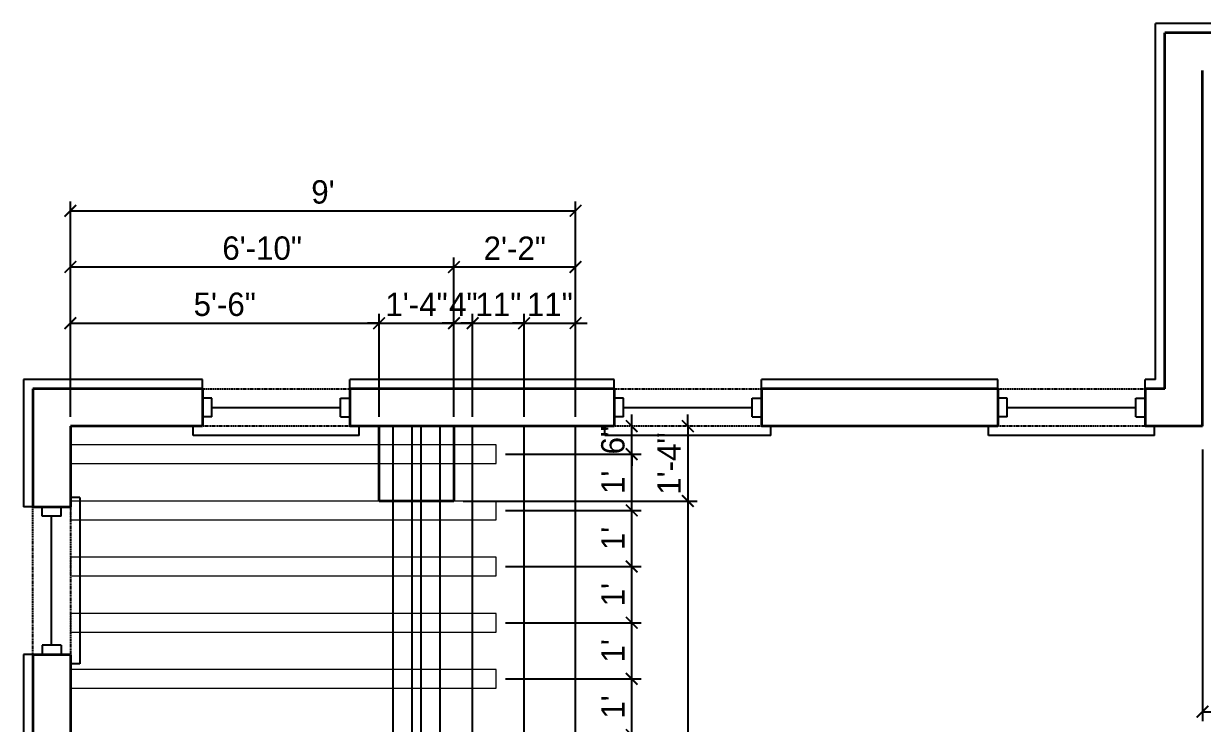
# Model space of a CAD drawing. Header units: inches. Extents: x 0 to 22102, y -19958 to 0.
# Drawn here: x 8413.9 to 8665.9, y -10114.7 to -9965.2 of the extents above; entities that cross this region are included whole.
import ezdxf

# ---------------------------------------------------------------- set-up
doc = ezdxf.new("R2010")
doc.units = ezdxf.units.IN
doc.header["$MEASUREMENT"] = 0
doc.linetypes.add('HIDDEN', pattern=[0.375, 0.25, -0.125])
for name, color, linetype in [('DIM-EXT', 5, 'Continuous'), ('HEADER-EXT', 5, 'HIDDEN'), ('ROOF', 3, 'Continuous'), ('STAIR', 2, 'Continuous'), ('TRELLIS', 1, 'Continuous'), ('WINDOW GLASS', 4, 'Continuous'), ('WINDOW JAMB', 2, 'Continuous'), ('WINDOW SILL', 1, 'Continuous')]:
    doc.layers.add(name, color=color, linetype=linetype)
doc.layers.add('WALL-EXT', color=6, linetype='Continuous', lineweight=35)
doc.dimstyles.new('Ideal', dxfattribs={"dimscale": 0, "dimtxt": 5, "dimasz": 2.5, "dimexe": 2, "dimexo": 2, "dimgap": 1.5, "dimtad": 1, "dimdec": 4, "dimzin": 0, "dimdsep": 46, "dimlunit": 4, "dimtxsty": 'Standard', "dimblk": 'ARCHTICK', "dimcen": 2, "dimclrt": 1, "dimazin": 0, "dimtfac": 0.75, "dimtdec": 4, "dimtix": 1, "dimtofl": 0, "dimtmove": 2, "dimatfit": 3, "dimldrblk": 'OPEN30', "dimfxl": 1, "dimtolj": 1, "dimtzin": 0, "dimarcsym": 0})

# ---------------------------------------------------------------- blocks, each defined once
blk = doc.blocks.new('_ArchTick')
at = {"color": 0, "linetype": 'ByBlock', "lineweight": 100, "const_width": 0.15}
blk.add_lwpolyline([(-0.5, -0.5), (0.5, 0.5)], dxfattribs=at)
blk = doc.blocks.new('*D346')
at = {"layer": 'Defpoints', "color": 0, "lineweight": 0, "transparency": 16777216}
for p in [(8514.93, -10105.18), (8543.93, -10105.18), (8514.93, -10117.18)]:
    blk.add_point(p, dxfattribs=at)
at = {"layer": 'TRELLIS', "color": 0, "lineweight": -2, "transparency": 16777216}
for p, q in [((8516.93, -10105.18), (8545.93, -10105.18)), ((8543.93, -10117.18), (8543.93, -10105.18)), ((8516.93, -10117.18), (8545.93, -10117.18))]:
    blk.add_line(p, q, dxfattribs=at)
at = {"layer": 'TRELLIS', "color": 0, "lineweight": -2, "transparency": 16777216, "xscale": 2.5, "yscale": 2.5, "zscale": 2.5}
for p, rotation in [((8543.93, -10105.18), 90), ((8543.93, -10117.18), 270)]:
    blk.add_blockref('_ArchTick', p, dxfattribs=dict(at, rotation=rotation))
at = {"layer": 'TRELLIS', "color": 1, "lineweight": 0, "transparency": 16777216, "insert": (8539.93, -10111.18), "char_height": 5, "attachment_point": 5, "rotation": 90}
blk.add_mtext("\\A1;1'", dxfattribs=at)
blk = doc.blocks.new('_Open30')
at = {"color": 0, "linetype": 'ByBlock', "lineweight": -2}
for p, q in [((-1, 0.27), (0, 0)), ((0, 0), (-1, -0.27)), ((0, 0), (-1, 0))]:
    blk.add_line(p, q, dxfattribs=at)
blk = doc.blocks.new('*D347')
at = {"layer": 'Defpoints', "color": 0, "lineweight": 0, "transparency": 16777216}
for p in [(8514.93, -10093.18), (8543.93, -10093.18), (8514.93, -10105.18)]:
    blk.add_point(p, dxfattribs=at)
at = {"layer": 'TRELLIS', "color": 0, "lineweight": -2, "transparency": 16777216}
for p, q in [((8516.93, -10093.18), (8545.93, -10093.18)), ((8543.93, -10105.18), (8543.93, -10093.18)), ((8516.93, -10105.18), (8545.93, -10105.18))]:
    blk.add_line(p, q, dxfattribs=at)
at = {"layer": 'TRELLIS', "color": 0, "lineweight": -2, "transparency": 16777216, "xscale": 2.5, "yscale": 2.5, "zscale": 2.5}
for p, rotation in [((8543.93, -10093.18), 90), ((8543.93, -10105.18), 270)]:
    blk.add_blockref('_ArchTick', p, dxfattribs=dict(at, rotation=rotation))
at = {"layer": 'TRELLIS', "color": 1, "lineweight": 0, "transparency": 16777216, "insert": (8539.93, -10099.18), "char_height": 5, "attachment_point": 5, "rotation": 90}
blk.add_mtext("\\A1;1'", dxfattribs=at)
blk = doc.blocks.new('*D348')
at = {"layer": 'Defpoints', "color": 0, "lineweight": 0, "transparency": 16777216}
for p in [(8514.93, -10081.18), (8543.93, -10081.18), (8514.93, -10093.18)]:
    blk.add_point(p, dxfattribs=at)
at = {"layer": 'TRELLIS', "color": 0, "lineweight": -2, "transparency": 16777216}
for p, q in [((8516.93, -10081.18), (8545.93, -10081.18)), ((8543.93, -10093.18), (8543.93, -10081.18)), ((8516.93, -10093.18), (8545.93, -10093.18))]:
    blk.add_line(p, q, dxfattribs=at)
at = {"layer": 'TRELLIS', "color": 0, "lineweight": -2, "transparency": 16777216, "xscale": 2.5, "yscale": 2.5, "zscale": 2.5}
for p, rotation in [((8543.93, -10081.18), 90), ((8543.93, -10093.18), 270)]:
    blk.add_blockref('_ArchTick', p, dxfattribs=dict(at, rotation=rotation))
at = {"layer": 'TRELLIS', "color": 1, "lineweight": 0, "transparency": 16777216, "insert": (8539.93, -10087.18), "char_height": 5, "attachment_point": 5, "rotation": 90}
blk.add_mtext("\\A1;1'", dxfattribs=at)
blk = doc.blocks.new('*D349')
at = {"layer": 'Defpoints', "color": 0, "lineweight": 0, "transparency": 16777216}
for p in [(8514.93, -10069.18), (8543.93, -10069.18), (8514.93, -10081.18)]:
    blk.add_point(p, dxfattribs=at)
at = {"layer": 'TRELLIS', "color": 0, "lineweight": -2, "transparency": 16777216}
for p, q in [((8516.93, -10069.18), (8545.93, -10069.18)), ((8543.93, -10081.18), (8543.93, -10069.18)), ((8516.93, -10081.18), (8545.93, -10081.18))]:
    blk.add_line(p, q, dxfattribs=at)
at = {"layer": 'TRELLIS', "color": 0, "lineweight": -2, "transparency": 16777216, "xscale": 2.5, "yscale": 2.5, "zscale": 2.5}
for p, rotation in [((8543.93, -10069.18), 90), ((8543.93, -10081.18), 270)]:
    blk.add_blockref('_ArchTick', p, dxfattribs=dict(at, rotation=rotation))
at = {"layer": 'TRELLIS', "color": 1, "lineweight": 0, "transparency": 16777216, "insert": (8539.93, -10075.18), "char_height": 5, "attachment_point": 5, "rotation": 90}
blk.add_mtext("\\A1;1'", dxfattribs=at)
blk = doc.blocks.new('*D350')
at = {"layer": 'Defpoints', "color": 0, "lineweight": 0, "transparency": 16777216}
for p in [(8514.93, -10057.18), (8543.93, -10057.18), (8514.93, -10069.18)]:
    blk.add_point(p, dxfattribs=at)
at = {"layer": 'TRELLIS', "color": 0, "lineweight": -2, "transparency": 16777216}
for p, q in [((8516.93, -10057.18), (8545.93, -10057.18)), ((8543.93, -10069.18), (8543.93, -10057.18)), ((8516.93, -10069.18), (8545.93, -10069.18))]:
    blk.add_line(p, q, dxfattribs=at)
at = {"layer": 'TRELLIS', "color": 0, "lineweight": -2, "transparency": 16777216, "xscale": 2.5, "yscale": 2.5, "zscale": 2.5}
for p, rotation in [((8543.93, -10057.18), 90), ((8543.93, -10069.18), 270)]:
    blk.add_blockref('_ArchTick', p, dxfattribs=dict(at, rotation=rotation))
at = {"layer": 'TRELLIS', "color": 1, "lineweight": 0, "transparency": 16777216, "insert": (8539.93, -10063.18), "char_height": 5, "attachment_point": 5, "rotation": 90}
blk.add_mtext("\\A1;1'", dxfattribs=at)
blk = doc.blocks.new('*D351')
at = {"layer": 'Defpoints', "color": 0, "lineweight": 0, "transparency": 16777216}
for p in [(8543.93, -10051.18), (8543.93, -10051.18), (8514.93, -10057.18)]:
    blk.add_point(p, dxfattribs=at)
at = {"layer": 'TRELLIS', "color": 0, "lineweight": -2, "transparency": 16777216}
for p, q in [((8543.93, -10051.18), (8543.93, -10048.68)), ((8543.93, -10057.18), (8543.93, -10051.18)), ((8516.93, -10057.18), (8545.93, -10057.18)), ((8543.93, -10057.18), (8543.93, -10059.68))]:
    blk.add_line(p, q, dxfattribs=at)
at = {"layer": 'TRELLIS', "color": 0, "lineweight": -2, "transparency": 16777216, "xscale": 2.5, "yscale": 2.5, "zscale": 2.5}
for p, rotation in [((8543.93, -10051.18), 270), ((8543.93, -10057.18), 90)]:
    blk.add_blockref('_ArchTick', p, dxfattribs=dict(at, rotation=rotation))
at = {"layer": 'TRELLIS', "color": 1, "lineweight": 0, "transparency": 16777216, "insert": (8539.93, -10054.18), "char_height": 5, "attachment_point": 5, "rotation": 90}
blk.add_mtext('\\A1;6"', dxfattribs=at)
blk = doc.blocks.new('*D352')
at = {"layer": 'Defpoints', "color": 0, "lineweight": 0, "transparency": 16777216}
for p in [(8555.93, -10051.18), (8505.93, -10067.18), (8555.93, -10067.18)]:
    blk.add_point(p, dxfattribs=at)
at = {"layer": 'TRELLIS', "color": 0, "lineweight": -2, "transparency": 16777216}
for p, q in [((8555.93, -10051.18), (8555.93, -10048.68)), ((8555.93, -10051.18), (8555.93, -10067.18)), ((8507.93, -10067.18), (8557.93, -10067.18)), ((8555.93, -10067.18), (8555.93, -10069.68))]:
    blk.add_line(p, q, dxfattribs=at)
at = {"layer": 'TRELLIS', "color": 0, "lineweight": -2, "transparency": 16777216, "xscale": 2.5, "yscale": 2.5, "zscale": 2.5}
for p, rotation in [((8555.93, -10051.18), 270), ((8555.93, -10067.18), 90)]:
    blk.add_blockref('_ArchTick', p, dxfattribs=dict(at, rotation=rotation))
at = {"layer": 'TRELLIS', "color": 1, "lineweight": 0, "transparency": 16777216, "insert": (8551.93, -10059.18), "char_height": 5, "attachment_point": 5, "rotation": 90}
blk.add_mtext('\\A1;1\'-4"', dxfattribs=at)
blk = doc.blocks.new('*D353')
at = {"layer": 'Defpoints', "color": 0, "lineweight": 0, "transparency": 16777216}
for p in [(8505.93, -10067.18), (8505.93, -10203.18), (8555.93, -10203.18)]:
    blk.add_point(p, dxfattribs=at)
at = {"layer": 'TRELLIS', "color": 0, "lineweight": -2, "transparency": 16777216}
for p, q in [((8507.93, -10067.18), (8557.93, -10067.18)), ((8555.93, -10067.18), (8555.93, -10203.18)), ((8507.93, -10203.18), (8557.93, -10203.18))]:
    blk.add_line(p, q, dxfattribs=at)
at = {"layer": 'TRELLIS', "color": 0, "lineweight": -2, "transparency": 16777216, "xscale": 2.5, "yscale": 2.5, "zscale": 2.5}
for p, rotation in [((8555.93, -10067.18), 90), ((8555.93, -10203.18), 270)]:
    blk.add_blockref('_ArchTick', p, dxfattribs=dict(at, rotation=rotation))
at = {"layer": 'TRELLIS', "color": 1, "lineweight": 0, "transparency": 16777216, "insert": (8551.93, -10135.18), "char_height": 5, "attachment_point": 5, "rotation": 90}
blk.add_mtext('\\A1;11\'-4"', dxfattribs=at)
blk = doc.blocks.new('*D355')
at = {"layer": 'Defpoints', "color": 0, "lineweight": 0, "transparency": 16777216}
for p in [(8489.93, -10029.18), (8423.93, -10051.18), (8489.93, -10051.18)]:
    blk.add_point(p, dxfattribs=at)
at = {"layer": 'TRELLIS', "color": 0, "lineweight": -2, "transparency": 16777216}
for p, q in [((8423.93, -10049.18), (8423.93, -10027.18)), ((8423.93, -10029.18), (8489.93, -10029.18)), ((8489.93, -10049.18), (8489.93, -10027.18))]:
    blk.add_line(p, q, dxfattribs=at)
at = {"layer": 'TRELLIS', "color": 0, "lineweight": -2, "transparency": 16777216, "xscale": 2.5, "yscale": 2.5, "zscale": 2.5, "rotation": 180}
blk.add_blockref('_ArchTick', (8423.93, -10029.18), dxfattribs=at)
at = {"layer": 'TRELLIS', "color": 0, "lineweight": -2, "transparency": 16777216, "xscale": 2.5, "yscale": 2.5, "zscale": 2.5}
blk.add_blockref('_ArchTick', (8489.93, -10029.18), dxfattribs=at)
at = {"layer": 'TRELLIS', "color": 1, "lineweight": 0, "transparency": 16777216, "insert": (8456.93, -10025.18), "char_height": 5, "attachment_point": 5}
blk.add_mtext('\\A1;5\'-6"', dxfattribs=at)
blk = doc.blocks.new('*D356')
at = {"layer": 'Defpoints', "color": 0, "lineweight": 0, "transparency": 16777216}
for p in [(8505.93, -10029.18), (8489.93, -10051.18), (8505.93, -10051.18)]:
    blk.add_point(p, dxfattribs=at)
at = {"layer": 'TRELLIS', "color": 0, "lineweight": -2, "transparency": 16777216}
for p, q in [((8489.93, -10029.18), (8487.43, -10029.18)), ((8489.93, -10049.18), (8489.93, -10027.18)), ((8489.93, -10029.18), (8505.93, -10029.18)), ((8505.93, -10049.18), (8505.93, -10027.18)), ((8505.93, -10029.18), (8508.43, -10029.18))]:
    blk.add_line(p, q, dxfattribs=at)
at = {"layer": 'TRELLIS', "color": 0, "lineweight": -2, "transparency": 16777216, "xscale": 2.5, "yscale": 2.5, "zscale": 2.5}
blk.add_blockref('_ArchTick', (8489.93, -10029.18), dxfattribs=at)
at = {"layer": 'TRELLIS', "color": 0, "lineweight": -2, "transparency": 16777216, "xscale": 2.5, "yscale": 2.5, "zscale": 2.5, "rotation": 180}
blk.add_blockref('_ArchTick', (8505.93, -10029.18), dxfattribs=at)
at = {"layer": 'TRELLIS', "color": 1, "lineweight": 0, "transparency": 16777216, "insert": (8497.93, -10025.18), "char_height": 5, "attachment_point": 5}
blk.add_mtext('\\A1;1\'-4"', dxfattribs=at)
blk = doc.blocks.new('*D357')
at = {"layer": 'Defpoints', "color": 0, "transparency": 16777216}
for p in [(8505.93, -10017.18), (8423.93, -10051.18), (8505.93, -10051.18)]:
    blk.add_point(p, dxfattribs=at)
at = {"layer": 'DIM-EXT', "color": 0, "lineweight": -2, "transparency": 16777216}
for p, q in [((8423.93, -10049.18), (8423.93, -10015.18)), ((8505.93, -10049.18), (8505.93, -10015.18)), ((8423.93, -10017.18), (8505.93, -10017.18))]:
    blk.add_line(p, q, dxfattribs=at)
at = {"layer": 'DIM-EXT', "color": 0, "lineweight": -2, "transparency": 16777216, "xscale": 2.5, "yscale": 2.5, "zscale": 2.5, "rotation": 180}
blk.add_blockref('_ArchTick', (8423.93, -10017.18), dxfattribs=at)
at = {"layer": 'DIM-EXT', "color": 0, "lineweight": -2, "transparency": 16777216, "xscale": 2.5, "yscale": 2.5, "zscale": 2.5}
blk.add_blockref('_ArchTick', (8505.93, -10017.18), dxfattribs=at)
at = {"layer": 'DIM-EXT', "color": 1, "transparency": 16777216, "insert": (8464.93, -10013.18), "char_height": 5, "attachment_point": 5}
blk.add_mtext('\\A1;6\'-10"', dxfattribs=at)
blk = doc.blocks.new('*D366')
at = {"layer": 'Defpoints', "color": 0, "transparency": 16777216}
for p in [(8665.93, -10054.18), (8725.93, -10055.18), (8725.93, -10112.18)]:
    blk.add_point(p, dxfattribs=at)
at = {"layer": 'DIM-EXT', "color": 0, "lineweight": -2, "transparency": 16777216}
for p, q in [((8665.93, -10056.18), (8665.93, -10114.18)), ((8725.93, -10057.18), (8725.93, -10114.18)), ((8665.93, -10112.18), (8725.93, -10112.18))]:
    blk.add_line(p, q, dxfattribs=at)
at = {"layer": 'DIM-EXT', "color": 0, "lineweight": -2, "transparency": 16777216, "xscale": 2.5, "yscale": 2.5, "zscale": 2.5, "rotation": 180}
blk.add_blockref('_ArchTick', (8665.93, -10112.18), dxfattribs=at)
at = {"layer": 'DIM-EXT', "color": 0, "lineweight": -2, "transparency": 16777216, "xscale": 2.5, "yscale": 2.5, "zscale": 2.5}
blk.add_blockref('_ArchTick', (8725.93, -10112.18), dxfattribs=at)
at = {"layer": 'DIM-EXT', "color": 1, "transparency": 16777216, "insert": (8695.93, -10108.18), "char_height": 5, "attachment_point": 5}
blk.add_mtext("\\A1;5'", dxfattribs=at)
blk = doc.blocks.new('*D382')
at = {"layer": 'Defpoints', "color": 0, "transparency": 16777216}
for p in [(8509.93, -10029.18), (8505.93, -10051.18), (8509.93, -10051.18)]:
    blk.add_point(p, dxfattribs=at)
at = {"layer": 'DIM-EXT', "color": 0, "lineweight": -2, "transparency": 16777216}
for p, q in [((8505.93, -10029.18), (8503.43, -10029.18)), ((8505.93, -10049.18), (8505.93, -10027.18)), ((8505.93, -10029.18), (8509.93, -10029.18)), ((8509.93, -10049.18), (8509.93, -10027.18)), ((8509.93, -10029.18), (8512.43, -10029.18))]:
    blk.add_line(p, q, dxfattribs=at)
at = {"layer": 'DIM-EXT', "color": 0, "lineweight": -2, "transparency": 16777216, "xscale": 2.5, "yscale": 2.5, "zscale": 2.5}
blk.add_blockref('_ArchTick', (8505.93, -10029.18), dxfattribs=at)
at = {"layer": 'DIM-EXT', "color": 0, "lineweight": -2, "transparency": 16777216, "xscale": 2.5, "yscale": 2.5, "zscale": 2.5, "rotation": 180}
blk.add_blockref('_ArchTick', (8509.93, -10029.18), dxfattribs=at)
at = {"layer": 'DIM-EXT', "color": 1, "transparency": 16777216, "insert": (8507.93, -10025.18), "char_height": 5, "attachment_point": 5}
blk.add_mtext('\\A1;4"', dxfattribs=at)
blk = doc.blocks.new('*D383')
at = {"layer": 'Defpoints', "color": 0, "lineweight": 0, "transparency": 16777216}
for p in [(8520.93, -10029.18), (8509.93, -10051.18), (8520.93, -10051.18)]:
    blk.add_point(p, dxfattribs=at)
at = {"layer": 'TRELLIS', "color": 0, "lineweight": -2, "transparency": 16777216}
for p, q in [((8509.93, -10029.18), (8507.43, -10029.18)), ((8509.93, -10049.18), (8509.93, -10027.18)), ((8509.93, -10029.18), (8520.93, -10029.18)), ((8520.93, -10049.18), (8520.93, -10027.18)), ((8520.93, -10029.18), (8523.43, -10029.18))]:
    blk.add_line(p, q, dxfattribs=at)
at = {"layer": 'TRELLIS', "color": 0, "lineweight": -2, "transparency": 16777216, "xscale": 2.5, "yscale": 2.5, "zscale": 2.5}
blk.add_blockref('_ArchTick', (8509.93, -10029.18), dxfattribs=at)
at = {"layer": 'TRELLIS', "color": 0, "lineweight": -2, "transparency": 16777216, "xscale": 2.5, "yscale": 2.5, "zscale": 2.5, "rotation": 180}
blk.add_blockref('_ArchTick', (8520.93, -10029.18), dxfattribs=at)
at = {"layer": 'TRELLIS', "color": 1, "lineweight": 0, "transparency": 16777216, "insert": (8515.43, -10025.18), "char_height": 5, "attachment_point": 5}
blk.add_mtext('\\A1;11"', dxfattribs=at)
blk = doc.blocks.new('*D384')
at = {"layer": 'Defpoints', "color": 0, "lineweight": 0, "transparency": 16777216}
for p in [(8531.93, -10029.18), (8520.93, -10051.18), (8531.93, -10051.18)]:
    blk.add_point(p, dxfattribs=at)
at = {"layer": 'TRELLIS', "color": 0, "lineweight": -2, "transparency": 16777216}
for p, q in [((8520.93, -10029.18), (8518.43, -10029.18)), ((8520.93, -10049.18), (8520.93, -10027.18)), ((8520.93, -10029.18), (8531.93, -10029.18)), ((8531.93, -10049.18), (8531.93, -10027.18)), ((8531.93, -10029.18), (8534.43, -10029.18))]:
    blk.add_line(p, q, dxfattribs=at)
at = {"layer": 'TRELLIS', "color": 0, "lineweight": -2, "transparency": 16777216, "xscale": 2.5, "yscale": 2.5, "zscale": 2.5}
blk.add_blockref('_ArchTick', (8520.93, -10029.18), dxfattribs=at)
at = {"layer": 'TRELLIS', "color": 0, "lineweight": -2, "transparency": 16777216, "xscale": 2.5, "yscale": 2.5, "zscale": 2.5, "rotation": 180}
blk.add_blockref('_ArchTick', (8531.93, -10029.18), dxfattribs=at)
at = {"layer": 'TRELLIS', "color": 1, "lineweight": 0, "transparency": 16777216, "insert": (8526.43, -10025.18), "char_height": 5, "attachment_point": 5}
blk.add_mtext('\\A1;11"', dxfattribs=at)
blk = doc.blocks.new('*D385')
at = {"layer": 'Defpoints', "color": 0, "transparency": 16777216}
for p in [(8531.93, -10017.18), (8505.93, -10051.18), (8531.93, -10051.18)]:
    blk.add_point(p, dxfattribs=at)
at = {"layer": 'DIM-EXT', "color": 0, "lineweight": -2, "transparency": 16777216}
for p, q in [((8505.93, -10049.18), (8505.93, -10015.18)), ((8531.93, -10049.18), (8531.93, -10015.18)), ((8505.93, -10017.18), (8531.93, -10017.18))]:
    blk.add_line(p, q, dxfattribs=at)
at = {"layer": 'DIM-EXT', "color": 0, "lineweight": -2, "transparency": 16777216, "xscale": 2.5, "yscale": 2.5, "zscale": 2.5, "rotation": 180}
blk.add_blockref('_ArchTick', (8505.93, -10017.18), dxfattribs=at)
at = {"layer": 'DIM-EXT', "color": 0, "lineweight": -2, "transparency": 16777216, "xscale": 2.5, "yscale": 2.5, "zscale": 2.5}
blk.add_blockref('_ArchTick', (8531.93, -10017.18), dxfattribs=at)
at = {"layer": 'DIM-EXT', "color": 1, "transparency": 16777216, "insert": (8518.93, -10013.18), "char_height": 5, "attachment_point": 5}
blk.add_mtext('\\A1;2\'-2"', dxfattribs=at)
blk = doc.blocks.new('*D386')
at = {"layer": 'Defpoints', "color": 0, "transparency": 16777216}
for p in [(8531.93, -10005.18), (8423.93, -10051.18), (8531.93, -10051.18)]:
    blk.add_point(p, dxfattribs=at)
at = {"layer": 'DIM-EXT', "color": 0, "lineweight": -2, "transparency": 16777216}
for p, q in [((8423.93, -10049.18), (8423.93, -10003.18)), ((8531.93, -10049.18), (8531.93, -10003.18)), ((8423.93, -10005.18), (8531.93, -10005.18))]:
    blk.add_line(p, q, dxfattribs=at)
at = {"layer": 'DIM-EXT', "color": 0, "lineweight": -2, "transparency": 16777216, "xscale": 2.5, "yscale": 2.5, "zscale": 2.5, "rotation": 180}
blk.add_blockref('_ArchTick', (8423.93, -10005.18), dxfattribs=at)
at = {"layer": 'DIM-EXT', "color": 0, "lineweight": -2, "transparency": 16777216, "xscale": 2.5, "yscale": 2.5, "zscale": 2.5}
blk.add_blockref('_ArchTick', (8531.93, -10005.18), dxfattribs=at)
at = {"layer": 'DIM-EXT', "color": 1, "transparency": 16777216, "insert": (8477.93, -10001.18), "char_height": 5, "attachment_point": 5}
blk.add_mtext("\\A1;9'", dxfattribs=at)

msp = doc.modelspace()

# ---------------------------------------------------------------- linework, layer by layer
at = {"layer": 'HEADER-EXT', "color": 8}
for p, q in [((8452.17957, -10043.18476), (8483.67957, -10043.18476)), ((8540.17957, -10043.18476), (8571.67957, -10043.18476)), ((8622.17957, -10043.18476), (8653.67957, -10043.18476)), ((8483.67957, -10051.18476), (8452.17957, -10051.18476)), ((8571.67957, -10051.18476), (8540.17957, -10051.18476)), ((8653.67957, -10051.18476), (8622.17957, -10051.18476)), ((8415.92957, -10099.93476), (8415.92957, -10068.43476)), ((8423.92957, -10068.43476), (8423.92957, -10099.93476))]:
    msp.add_line(p, q, dxfattribs=at)
at = {"layer": 'ROOF', "color": 8}
for p, q in [((8682.17957, -9965.18476), (8655.92957, -9965.18476)), ((8655.92957, -10041.18476), (8655.92957, -9965.18476)), ((8413.92957, -10041.18476), (8413.92957, -10068.43476)), ((8452.17957, -10041.18476), (8413.92957, -10041.18476)), ((8452.17957, -10043.18476), (8452.17957, -10041.18476)), ((8540.17957, -10041.18476), (8483.67957, -10041.18476)), ((8483.67957, -10043.18476), (8483.67957, -10041.18476)), ((8540.17957, -10043.18476), (8540.17957, -10041.18476)), ((8622.17957, -10041.18476), (8571.67957, -10041.18476)), ((8571.67957, -10043.18476), (8571.67957, -10041.18476)), ((8622.17957, -10043.18476), (8622.17957, -10041.18476)), ((8655.92957, -10041.18476), (8653.67957, -10041.18476)), ((8653.67957, -10043.18476), (8653.67957, -10041.18476)), ((8415.92957, -10068.43476), (8413.92957, -10068.43476)), ((8413.92957, -10099.93476), (8413.92957, -10117.18476)), ((8415.92957, -10099.93476), (8413.92957, -10099.93476))]:
    msp.add_line(p, q, dxfattribs=at)
at = {"layer": 'STAIR'}
for p, q in [((8509.92957, -10219.18476), (8509.92957, -10051.18476)), ((8520.92957, -10219.18476), (8520.92957, -10051.18476)), ((8531.92957, -10219.18476), (8531.92957, -10051.18476))]:
    msp.add_line(p, q, dxfattribs=at)
at = {"layer": 'TRELLIS', "color": 5}
for p, q in [((8492.92957, -10219.18476), (8492.92957, -10051.18476)), ((8496.92957, -10051.18476), (8496.92957, -10219.18476)), ((8498.92957, -10219.18476), (8498.92957, -10051.18476)), ((8502.92957, -10051.18476), (8502.92957, -10219.18476))]:
    msp.add_line(p, q, dxfattribs=at)
at = {"layer": 'TRELLIS', "lineweight": 0}
for points in [[(8423.92957, -10059.18476), (8514.92957, -10059.18476), (8514.92957, -10055.18476), (8423.92957, -10055.18476)], [(8423.92957, -10071.18476), (8514.92957, -10071.18476), (8514.92957, -10067.18476), (8423.92957, -10067.18476)], [(8423.92957, -10083.18476), (8514.92957, -10083.18476), (8514.92957, -10079.18476), (8423.92957, -10079.18476)], [(8423.92957, -10095.18476), (8514.92957, -10095.18476), (8514.92957, -10091.18476), (8423.92957, -10091.18476)], [(8423.92957, -10107.18476), (8514.92957, -10107.18476), (8514.92957, -10103.18476), (8423.92957, -10103.18476)]]:
    msp.add_lwpolyline(points, close=True, dxfattribs=at)
at = {"layer": 'WALL-EXT', "color": 8}
for p, q in [((8682.17957, -9967.18476), (8657.92957, -9967.18476)), ((8657.92957, -10043.18476), (8657.92957, -9967.18476)), ((8665.92957, -10051.18476), (8665.92957, -9975.18476)), ((8415.92957, -10043.18476), (8415.92957, -10068.43476)), ((8452.17957, -10043.18476), (8415.92957, -10043.18476)), ((8452.17957, -10043.18476), (8452.17957, -10051.18476)), ((8540.17957, -10043.18476), (8483.67957, -10043.18476)), ((8483.67957, -10043.18476), (8483.67957, -10051.18476)), ((8540.17957, -10043.18476), (8540.17957, -10051.18476)), ((8622.17957, -10043.18476), (8571.67957, -10043.18476)), ((8571.67957, -10043.18476), (8571.67957, -10051.18476)), ((8622.17957, -10043.18476), (8622.17957, -10051.18476)), ((8657.92957, -10043.18476), (8653.67957, -10043.18476)), ((8653.67957, -10043.18476), (8653.67957, -10051.18476)), ((8423.92957, -10051.18476), (8423.92957, -10068.43476)), ((8452.17957, -10051.18476), (8423.92957, -10051.18476)), ((8540.17957, -10051.18476), (8483.67957, -10051.18476)), ((8622.17957, -10051.18476), (8571.67957, -10051.18476)), ((8665.92957, -10051.18476), (8653.67957, -10051.18476)), ((8415.92957, -10068.43476), (8423.92957, -10068.43476)), ((8415.92957, -10099.93476), (8415.92957, -10117.18476)), ((8415.92957, -10099.93476), (8423.92957, -10099.93476)), ((8423.92957, -10099.93476), (8423.92957, -10117.18476))]:
    msp.add_line(p, q, dxfattribs=at)
at = {"layer": 'WALL-EXT'}
for p, q in [((8489.92957, -10067.18476), (8489.92957, -10051.18476)), ((8505.92957, -10051.18476), (8505.92957, -10067.18476)), ((8505.92957, -10067.18476), (8489.92957, -10067.18476))]:
    msp.add_line(p, q, dxfattribs=at)
at = {"layer": 'WINDOW GLASS', "color": 8}
for p, q in [((8454.17957, -10047.18476), (8481.67957, -10047.18476)), ((8542.17957, -10047.18476), (8569.67957, -10047.18476)), ((8624.17957, -10047.18476), (8651.67957, -10047.18476)), ((8419.92957, -10097.93476), (8419.92957, -10070.43476))]:
    msp.add_line(p, q, dxfattribs=at)
at = {"layer": 'WINDOW JAMB', "color": 8}
for p, q in [((8454.17957, -10045.18476), (8452.17957, -10045.18476)), ((8452.17957, -10049.18476), (8452.17957, -10045.18476)), ((8454.17957, -10049.18476), (8454.17957, -10045.18476)), ((8481.67957, -10049.18476), (8481.67957, -10045.18476)), ((8481.67957, -10045.18476), (8483.67957, -10045.18476)), ((8483.67957, -10049.18476), (8483.67957, -10045.18476)), ((8542.17957, -10045.18476), (8540.17957, -10045.18476)), ((8540.17957, -10049.18476), (8540.17957, -10045.18476)), ((8542.17957, -10049.18476), (8542.17957, -10045.18476)), ((8569.67957, -10049.18476), (8569.67957, -10045.18476)), ((8569.67957, -10045.18476), (8571.67957, -10045.18476)), ((8571.67957, -10049.18476), (8571.67957, -10045.18476)), ((8624.17957, -10045.18476), (8622.17957, -10045.18476)), ((8622.17957, -10049.18476), (8622.17957, -10045.18476)), ((8624.17957, -10049.18476), (8624.17957, -10045.18476)), ((8651.67957, -10049.18476), (8651.67957, -10045.18476)), ((8651.67957, -10045.18476), (8653.67957, -10045.18476)), ((8653.67957, -10049.18476), (8653.67957, -10045.18476)), ((8454.17957, -10049.18476), (8452.17957, -10049.18476)), ((8481.67957, -10049.18476), (8483.67957, -10049.18476)), ((8542.17957, -10049.18476), (8540.17957, -10049.18476)), ((8569.67957, -10049.18476), (8571.67957, -10049.18476)), ((8624.17957, -10049.18476), (8622.17957, -10049.18476)), ((8651.67957, -10049.18476), (8653.67957, -10049.18476)), ((8417.92957, -10070.43476), (8417.92957, -10068.43476)), ((8421.92957, -10068.43476), (8417.92957, -10068.43476)), ((8421.92957, -10070.43476), (8421.92957, -10068.43476)), ((8421.92957, -10070.43476), (8417.92957, -10070.43476)), ((8421.92957, -10097.93476), (8417.92957, -10097.93476)), ((8417.92957, -10097.93476), (8417.92957, -10099.93476)), ((8421.92957, -10099.93476), (8417.92957, -10099.93476)), ((8421.92957, -10097.93476), (8421.92957, -10099.93476))]:
    msp.add_line(p, q, dxfattribs=at)
at = {"layer": 'WINDOW SILL', "color": 8}
for p, q in [((8450.17957, -10053.18476), (8450.17957, -10051.18476)), ((8485.67957, -10053.18476), (8485.67957, -10051.18476)), ((8485.67957, -10053.18476), (8485.67957, -10051.18476)), ((8538.17957, -10053.18476), (8538.17957, -10051.18476)), ((8573.67957, -10053.18476), (8573.67957, -10051.18476)), ((8620.17957, -10053.18476), (8620.17957, -10051.18476)), ((8655.67957, -10053.18476), (8655.67957, -10051.18476)), ((8485.67957, -10053.18476), (8450.17957, -10053.18476)), ((8573.67957, -10053.18476), (8538.17957, -10053.18476)), ((8655.67957, -10053.18476), (8620.17957, -10053.18476)), ((8425.92957, -10066.43476), (8423.92957, -10066.43476)), ((8425.92957, -10066.43476), (8425.92957, -10101.93476)), ((8425.92957, -10101.93476), (8423.92957, -10101.93476))]:
    msp.add_line(p, q, dxfattribs=at)

# ---------------------------------------------------------------- dimensions: what is measured, and where the dimension line sits
at = {"layer": 'DIM-EXT'}
for base, p1, p2, picture, middle in [((8531.92957, -10005.18476), (8423.92957, -10051.18476), (8531.92957, -10051.18476), '*D386', (8477.92957, -10001.18476)), ((8505.92957, -10017.18476), (8423.92957, -10051.18476), (8505.92957, -10051.18476), '*D357', (8464.92957, -10013.18476)), ((8531.92957, -10017.18476), (8505.92957, -10051.18476), (8531.92957, -10051.18476), '*D385', (8518.92957, -10013.18476)), ((8509.92957, -10029.18476), (8505.92957, -10051.18476), (8509.92957, -10051.18476), '*D382', (8507.92957, -10025.18476)), ((8725.92957, -10112.18476), (8665.92957, -10054.18476), (8725.92957, -10055.18476), '*D366', (8695.92957, -10108.18476))]:
    dim = msp.add_linear_dim(base=base, p1=p1, p2=p2, angle=180, dimstyle='Ideal', override={"dimscale": 1, "dimtofl": 1, "dimfxl": 0.125}, dxfattribs=at)
    dim.commit()
    dim.dimension.update_dxf_attribs({"geometry": picture, "text_midpoint": middle})
at = {"layer": 'TRELLIS', "lineweight": 0}
for base, p1, p2, angle, picture, middle in [((8489.92957, -10029.18476), (8423.92957, -10051.18476), (8489.92957, -10051.18476), 180, '*D355', (8456.92957, -10025.18476)), ((8505.92957, -10029.18476), (8489.92957, -10051.18476), (8505.92957, -10051.18476), 180, '*D356', (8497.92957, -10025.18476)), ((8520.92957, -10029.18476), (8509.92957, -10051.18476), (8520.92957, -10051.18476), 180, '*D383', (8515.42957, -10025.18476)), ((8531.92957, -10029.18476), (8520.92957, -10051.18476), (8531.92957, -10051.18476), 180, '*D384', (8526.42957, -10025.18476)), ((8555.92957, -10067.18476), (8555.92957, -10051.18476), (8505.92957, -10067.18476), 90, '*D352', (8551.92957, -10059.18476)), ((8543.92957, -10051.18476), (8514.92957, -10057.18476), (8543.92957, -10051.18476), 90, '*D351', (8539.92957, -10054.18476)), ((8543.92957, -10057.18476), (8514.92957, -10069.18476), (8514.92957, -10057.18476), 90, '*D350', (8539.92957, -10063.18476)), ((8555.92957, -10203.18476), (8505.92957, -10067.18476), (8505.92957, -10203.18476), 90, '*D353', (8551.92957, -10135.18476)), ((8543.92957, -10069.18476), (8514.92957, -10081.18476), (8514.92957, -10069.18476), 90, '*D349', (8539.92957, -10075.18476)), ((8543.92957, -10081.18476), (8514.92957, -10093.18476), (8514.92957, -10081.18476), 90, '*D348', (8539.92957, -10087.18476)), ((8543.92957, -10093.18476), (8514.92957, -10105.18476), (8514.92957, -10093.18476), 90, '*D347', (8539.92957, -10099.18476)), ((8543.92957, -10105.18476), (8514.92957, -10117.18476), (8514.92957, -10105.18476), 90, '*D346', (8539.92957, -10111.18476))]:
    dim = msp.add_linear_dim(base=base, p1=p1, p2=p2, angle=angle, dimstyle='Ideal', override={"dimscale": 1, "dimtofl": 1, "dimfxl": 0.125}, dxfattribs=at)
    dim.commit()
    dim.dimension.update_dxf_attribs({"geometry": picture, "text_midpoint": middle})

doc.saveas('drawing.dxf')
